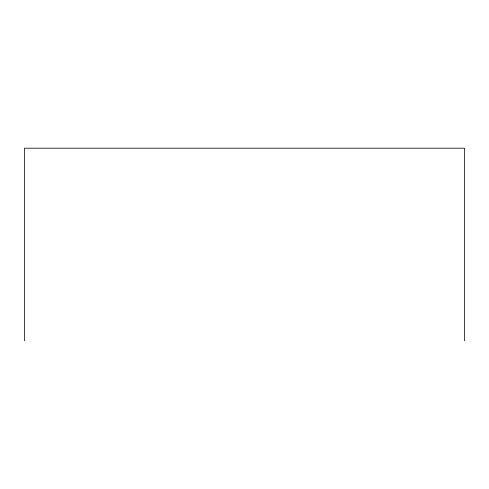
<?xml version="1.0" encoding="UTF-8"?>
<svg xmlns="http://www.w3.org/2000/svg" width="489" height="489" viewBox="0 0 489 489"><rect width="100%" height="100%" fill="white"/><g stroke="black" fill="none" stroke-linecap="round" stroke-linejoin="round"><path stroke-width="0.73" d="M464.55 340.802L464.55 148.198L24.45 148.198L24.45 340.802"/></g></svg>
